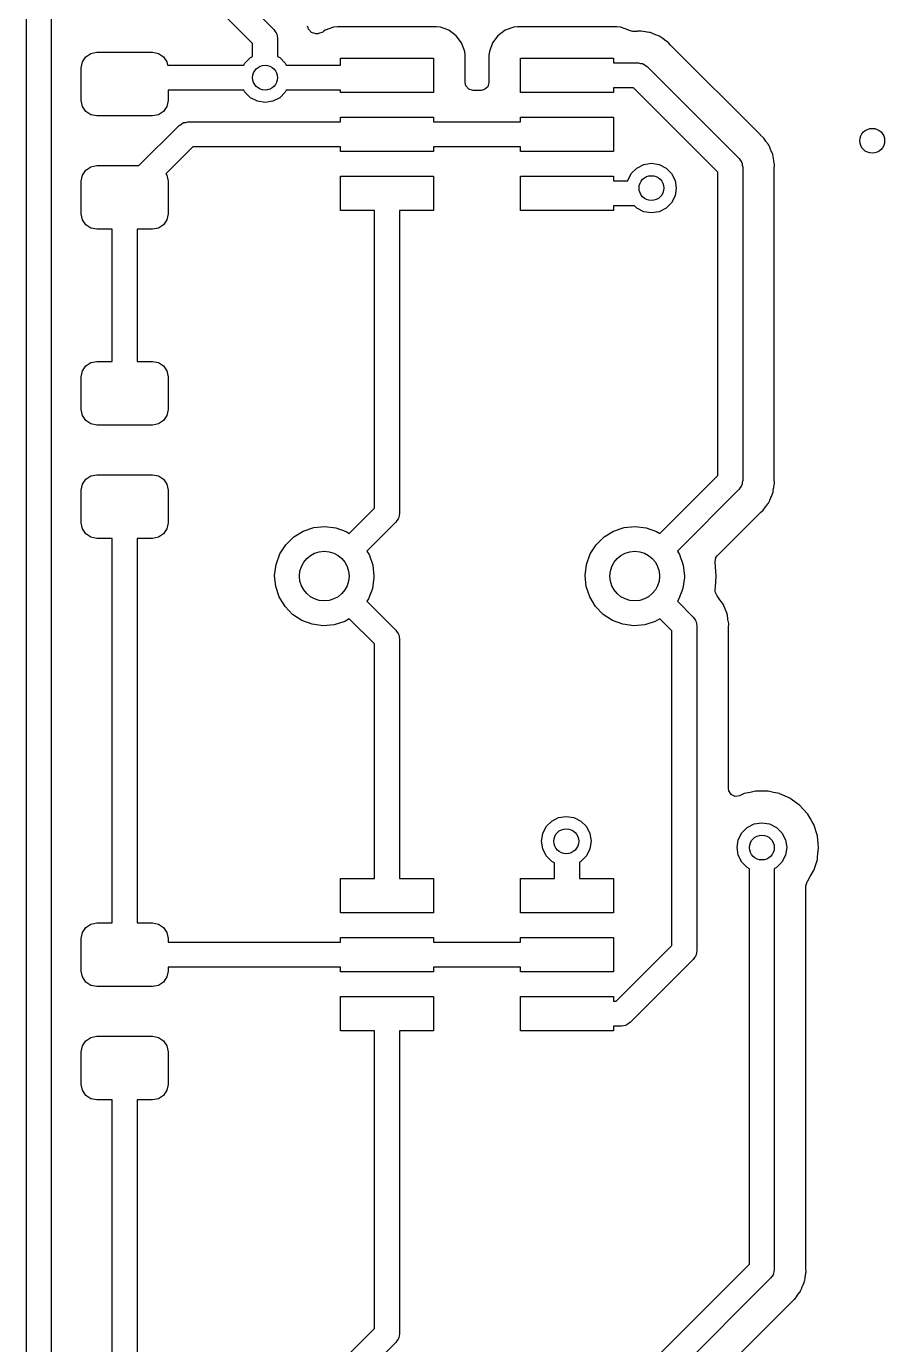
# Model space of a CAD drawing. Extents: x 61 to 228, y -146 to -45.
# Drawn here: x 188.31 to 202.13, y -86.69 to -65.47 of the extents above; entities that cross this region are included whole.
import ezdxf

# ---------------------------------------------------------------- set-up
doc = ezdxf.new("R2010")
doc.units = 0
doc.layers.add('BLACK', color=7, linetype='CONTINUOUS')

msp = doc.modelspace()

# ---------------------------------------------------------------- linework, layer by layer
at = {"layer": 'BLACK', "linetype": 'CONTINUOUS'}
for p, q in [((189.868, -63.0931), (192.293, -65.5178)), ((191.951, -65.7418), (189.585, -63.376)), ((188.306, -88.3466), (188.306, -64.387)), ((188.706, -64.387), (188.706, -88.4298)), ((192.293, -65.5178), (192.31, -65.5461)), ((192.31, -65.5461), (192.331, -65.5723)), ((192.331, -65.5723), (192.334, -65.5835)), ((192.841, -65.479), (192.836, -65.4627)), ((192.841, -65.4817), (192.841, -65.479)), ((192.844, -65.4888), (192.841, -65.4817)), ((192.845, -65.4933), (192.844, -65.4888)), ((192.851, -65.5118), (192.845, -65.4933)), ((192.898, -65.5655), (192.851, -65.5118)), ((192.966, -65.5855), (192.898, -65.5655)), ((193.079, -65.5603), (193.013, -65.5852)), ((193.091, -65.5514), (193.079, -65.5603)), ((193.119, -65.5309), (193.091, -65.5514)), ((193.255, -65.4798), (193.119, -65.5309)), ((193.317, -65.473), (193.255, -65.4798)), ((194.914, -65.473), (193.317, -65.473)), ((194.976, -65.4798), (194.914, -65.473)), ((195.112, -65.5309), (194.976, -65.4798)), ((195.229, -65.6182), (195.112, -65.5309)), ((196.019, -65.5309), (195.902, -65.6182)), ((196.155, -65.4798), (196.019, -65.5309)), ((196.217, -65.473), (196.155, -65.4798)), ((197.814, -65.473), (196.217, -65.473)), ((197.876, -65.4798), (197.814, -65.473)), ((198.012, -65.5309), (197.876, -65.4798)), ((198.015, -65.5332), (198.012, -65.5309)), ((198.073, -65.548), (198.015, -65.5332)), ((198.141, -65.548), (198.073, -65.548)), ((198.148, -65.5478), (198.141, -65.548)), ((198.203, -65.5446), (198.148, -65.5478)), ((198.21, -65.5442), (198.203, -65.5446)), ((198.203, -65.5446), (198.203, -65.5446)), ((198.273, -65.5558), (198.21, -65.5442)), ((198.28, -65.5569), (198.273, -65.5558)), ((198.306, -65.5603), (198.28, -65.5569)), ((198.335, -65.5642), (198.306, -65.5603)), ((198.343, -65.5652), (198.335, -65.5642)), ((198.335, -65.5642), (198.335, -65.5642)), ((198.35, -65.568), (198.343, -65.5652)), ((198.353, -65.5686), (198.35, -65.568)), ((198.369, -65.5733), (198.353, -65.5686)), ((198.371, -65.5741), (198.369, -65.5733)), ((198.379, -65.5755), (198.371, -65.5741)), ((198.437, -65.6017), (198.379, -65.5755)), ((191.951, -65.9525), (191.951, -65.7418)), ((192.334, -65.5835), (192.34, -65.5932)), ((192.34, -65.5932), (192.344, -65.6264)), ((192.344, -65.6264), (192.351, -65.659)), ((192.351, -65.659), (192.351, -65.9525)), ((193.004, -65.5855), (192.966, -65.5855)), ((193.013, -65.5852), (193.004, -65.5855)), ((195.316, -65.7348), (195.229, -65.6182)), ((195.367, -65.8712), (195.316, -65.7348)), ((195.815, -65.7348), (195.764, -65.8712)), ((195.902, -65.6182), (195.815, -65.7348)), ((198.443, -65.6043), (198.437, -65.6017)), ((198.496, -65.6247), (198.443, -65.6043)), ((198.503, -65.6275), (198.496, -65.6247)), ((198.496, -65.6247), (198.496, -65.6247)), ((198.509, -65.6319), (198.503, -65.6275)), ((198.511, -65.6331), (198.509, -65.6319)), ((198.526, -65.6415), (198.511, -65.6331)), ((198.528, -65.6429), (198.526, -65.6415)), ((198.535, -65.646), (198.528, -65.6429)), ((198.541, -65.6507), (198.535, -65.646)), ((198.585, -65.6854), (198.541, -65.6507)), ((198.591, -65.6894), (198.585, -65.6854)), ((198.643, -65.7261), (198.591, -65.6894)), ((198.651, -65.7348), (198.643, -65.7261)), ((198.681, -65.7697), (198.651, -65.7348)), ((198.687, -65.776), (198.681, -65.7697)), ((200.128, -67.2167), (198.687, -65.776)), ((189.209, -66.0393), (189.264, -65.9582)), ((189.264, -65.9582), (189.345, -65.904)), ((189.345, -65.904), (189.44, -65.885)), ((189.44, -65.885), (190.34, -65.885)), ((190.34, -65.885), (190.436, -65.904)), ((190.436, -65.904), (190.517, -65.9582)), ((190.517, -65.9582), (190.571, -66.0393)), ((191.827, -66.0589), (191.916, -65.9704)), ((191.916, -65.9704), (191.951, -65.9525)), ((192.351, -65.9525), (192.386, -65.9704)), ((192.386, -65.9704), (192.475, -66.0589)), ((193.365, -66.094), (193.365, -65.9815)), ((193.365, -65.9815), (194.865, -65.9815)), ((194.865, -65.9815), (194.865, -66.5315)), ((195.374, -65.9334), (195.367, -65.8712)), ((195.374, -66.372), (195.374, -65.9334)), ((195.764, -65.8712), (195.757, -65.9334)), ((195.757, -65.9334), (195.757, -66.372)), ((196.265, -66.5315), (196.265, -65.9815)), ((196.265, -65.9815), (197.765, -65.9815)), ((197.765, -65.9815), (197.765, -66.0565)), ((189.19, -66.135), (189.209, -66.0393)), ((189.19, -66.66), (189.19, -66.135)), ((190.571, -66.0393), (190.582, -66.094)), ((190.582, -66.094), (191.81, -66.094)), ((191.81, -66.094), (191.827, -66.0589)), ((192.475, -66.0589), (192.492, -66.094)), ((192.492, -66.094), (193.365, -66.094)), ((197.765, -66.0565), (198.166, -66.0565)), ((198.166, -66.0565), (198.198, -66.064)), ((198.198, -66.064), (198.232, -66.0677)), ((198.232, -66.0677), (198.241, -66.0739)), ((198.241, -66.0739), (198.252, -66.0764)), ((198.252, -66.0764), (198.279, -66.0973)), ((198.279, -66.0973), (198.307, -66.1151)), ((198.307, -66.1151), (199.786, -67.5939)), ((195.385, -66.4243), (195.374, -66.372)), ((195.432, -66.478), (195.385, -66.4243)), ((195.757, -66.372), (195.737, -66.4401)), ((191.81, -66.494), (190.59, -66.494)), ((190.59, -66.494), (190.59, -66.66)), ((191.827, -66.5291), (191.81, -66.494)), ((191.916, -66.6176), (191.827, -66.5291)), ((192.027, -66.6744), (191.916, -66.6176)), ((192.386, -66.6176), (192.275, -66.6744)), ((192.475, -66.5291), (192.386, -66.6176)), ((192.492, -66.494), (192.475, -66.5291)), ((193.365, -66.494), (192.492, -66.494)), ((193.365, -66.5315), (193.365, -66.494)), ((194.865, -66.5315), (193.365, -66.5315)), ((195.5, -66.498), (195.432, -66.478)), ((195.631, -66.498), (195.5, -66.498)), ((195.683, -66.4866), (195.631, -66.498)), ((195.737, -66.4401), (195.683, -66.4866)), ((197.765, -66.5315), (196.265, -66.5315)), ((198.083, -66.4565), (197.765, -66.4565)), ((197.765, -66.4565), (197.765, -66.5315)), ((199.444, -67.8179), (198.083, -66.4565)), ((189.209, -66.7557), (189.19, -66.66)), ((189.264, -66.8368), (189.209, -66.7557)), ((189.345, -66.891), (189.264, -66.8368)), ((190.517, -66.8368), (190.436, -66.891)), ((190.571, -66.7557), (190.517, -66.8368)), ((190.59, -66.66), (190.571, -66.7557)), ((192.151, -66.694), (192.027, -66.6744)), ((192.275, -66.6744), (192.151, -66.694)), ((189.44, -66.91), (189.345, -66.891)), ((190.34, -66.91), (189.44, -66.91)), ((190.12, -67.71), (190.765, -67.0648)), ((190.436, -66.891), (190.34, -66.91)), ((190.765, -67.0648), (190.794, -67.0471)), ((190.794, -67.0471), (190.82, -67.0263)), ((190.82, -67.0263), (190.831, -67.0237)), ((190.831, -67.0237), (190.841, -67.0176)), ((190.841, -67.0176), (190.874, -67.0139)), ((190.874, -67.0139), (190.906, -67.0065)), ((190.906, -67.0065), (193.365, -67.0065)), ((193.365, -67.0065), (193.365, -66.9315)), ((193.365, -66.9315), (194.865, -66.9315)), ((194.865, -66.9315), (194.865, -67.0065)), ((194.865, -67.0065), (196.265, -67.0065)), ((196.265, -67.0065), (196.265, -66.9315)), ((196.265, -66.9315), (197.765, -66.9315)), ((197.765, -66.9315), (197.765, -67.4815)), ((200.133, -67.2217), (200.128, -67.2167)), ((200.179, -67.2631), (200.133, -67.2217)), ((200.184, -67.2694), (200.179, -67.2631)), ((200.216, -67.3158), (200.184, -67.2694)), ((200.184, -67.2694), (200.184, -67.2694)), ((190.989, -67.4065), (190.555, -67.8404)), ((193.365, -67.4065), (190.989, -67.4065)), ((193.365, -67.4815), (193.365, -67.4065)), ((194.865, -67.4815), (193.365, -67.4815)), ((196.265, -67.4065), (194.865, -67.4065)), ((194.865, -67.4065), (194.865, -67.4815)), ((196.265, -67.4815), (196.265, -67.4065)), ((197.765, -67.4815), (196.265, -67.4815)), ((200.219, -67.3211), (200.216, -67.3158)), ((200.258, -67.3718), (200.219, -67.3211)), ((200.261, -67.3787), (200.258, -67.3718)), ((200.263, -67.381), (200.261, -67.3787)), ((200.271, -67.3958), (200.263, -67.381)), ((200.272, -67.3982), (200.271, -67.3958)), ((200.276, -67.4044), (200.272, -67.3982)), ((200.279, -67.4116), (200.276, -67.4044)), ((200.299, -67.4642), (200.279, -67.4116)), ((200.279, -67.4116), (200.279, -67.4116)), ((200.302, -67.4703), (200.299, -67.4642)), ((200.327, -67.5288), (200.302, -67.4703)), ((198.139, -67.7484), (198.25, -67.6916)), ((198.25, -67.6916), (198.374, -67.672)), ((198.374, -67.672), (198.498, -67.6916)), ((198.498, -67.6916), (198.609, -67.7484)), ((199.786, -67.5939), (199.803, -67.6222)), ((199.803, -67.6222), (199.824, -67.6484)), ((199.824, -67.6484), (199.827, -67.6596)), ((199.827, -67.6596), (199.833, -67.6693)), ((199.833, -67.6693), (199.837, -67.7025)), ((199.837, -67.7025), (199.844, -67.7351)), ((200.329, -67.5363), (200.327, -67.5288)), ((200.329, -67.5388), (200.329, -67.5363)), ((200.334, -67.5551), (200.329, -67.5388)), ((200.334, -67.5578), (200.334, -67.5551)), ((200.337, -67.5649), (200.334, -67.5578)), ((200.345, -67.6283), (200.337, -67.5649)), ((200.346, -67.6348), (200.345, -67.6283)), ((200.357, -67.6977), (200.346, -67.6348)), ((200.353, -67.7554), (200.356, -67.7053)), ((200.356, -67.7053), (200.357, -67.6977)), ((200.356, -67.7053), (200.356, -67.7053)), ((189.19, -67.96), (189.209, -67.8643)), ((189.209, -67.8643), (189.264, -67.7832)), ((189.264, -67.7832), (189.345, -67.729)), ((189.345, -67.729), (189.44, -67.71)), ((189.44, -67.71), (190.12, -67.71)), ((190.555, -67.8404), (190.571, -67.8643)), ((190.571, -67.8643), (190.59, -67.96)), ((193.365, -68.4315), (193.365, -67.8815)), ((193.365, -67.8815), (194.865, -67.8815)), ((194.865, -67.8815), (194.865, -68.4315)), ((196.265, -68.4315), (196.265, -67.8815)), ((196.265, -67.8815), (197.765, -67.8815)), ((197.765, -67.8815), (197.765, -67.9565)), ((197.994, -67.9484), (198.05, -67.8369)), ((198.05, -67.8369), (198.139, -67.7484)), ((198.609, -67.7484), (198.698, -67.8369)), ((198.698, -67.8369), (198.754, -67.9484)), ((199.444, -72.6971), (199.444, -67.8179)), ((199.844, -67.7351), (199.844, -72.7802)), ((200.352, -67.764), (200.353, -67.7554)), ((200.352, -72.7553), (200.352, -67.764)), ((189.19, -68.485), (189.19, -67.96)), ((190.59, -67.96), (190.59, -68.485)), ((197.765, -67.9565), (197.992, -67.9565)), ((197.992, -67.9565), (197.994, -67.9484)), ((198.754, -67.9484), (198.774, -68.072)), ((198.774, -68.072), (198.754, -68.1956)), ((198.698, -68.3071), (198.609, -68.3956)), ((198.754, -68.1956), (198.698, -68.3071)), ((189.209, -68.5807), (189.19, -68.485)), ((190.59, -68.485), (190.571, -68.5807)), ((193.915, -68.4315), (193.365, -68.4315)), ((193.915, -73.2257), (193.915, -68.4315)), ((194.865, -68.4315), (194.315, -68.4315)), ((194.315, -68.4315), (194.315, -73.3088)), ((197.765, -68.4315), (196.265, -68.4315)), ((198.1, -68.3565), (197.765, -68.3565)), ((197.765, -68.3565), (197.765, -68.4315)), ((198.139, -68.3956), (198.1, -68.3565)), ((198.25, -68.4524), (198.139, -68.3956)), ((198.374, -68.472), (198.25, -68.4524)), ((198.498, -68.4524), (198.374, -68.472)), ((198.609, -68.3956), (198.498, -68.4524)), ((189.264, -68.6618), (189.209, -68.5807)), ((189.345, -68.716), (189.264, -68.6618)), ((189.44, -68.735), (189.345, -68.716)), ((189.69, -68.735), (189.44, -68.735)), ((189.69, -70.8615), (189.69, -68.735)), ((190.34, -68.735), (190.09, -68.735)), ((190.09, -68.735), (190.09, -70.8615)), ((190.436, -68.716), (190.34, -68.735)), ((190.517, -68.6618), (190.436, -68.716)), ((190.571, -68.5807), (190.517, -68.6618)), ((189.264, -70.9347), (189.345, -70.8805)), ((189.345, -70.8805), (189.44, -70.8615)), ((189.44, -70.8615), (189.69, -70.8615)), ((190.09, -70.8615), (190.34, -70.8615)), ((190.34, -70.8615), (190.436, -70.8805)), ((190.436, -70.8805), (190.517, -70.9347)), ((189.19, -71.1115), (189.209, -71.0158)), ((189.209, -71.0158), (189.264, -70.9347)), ((190.517, -70.9347), (190.571, -71.0158)), ((190.571, -71.0158), (190.59, -71.1115)), ((189.19, -71.6365), (189.19, -71.1115)), ((190.59, -71.1115), (190.59, -71.6365)), ((189.209, -71.7322), (189.19, -71.6365)), ((189.264, -71.8133), (189.209, -71.7322)), ((190.571, -71.7322), (190.517, -71.8133)), ((190.59, -71.6365), (190.571, -71.7322)), ((189.345, -71.8675), (189.264, -71.8133)), ((189.44, -71.8865), (189.345, -71.8675)), ((190.34, -71.8865), (189.44, -71.8865)), ((190.436, -71.8675), (190.34, -71.8865)), ((190.517, -71.8133), (190.436, -71.8675)), ((189.209, -72.8408), (189.264, -72.7597)), ((189.264, -72.7597), (189.345, -72.7055)), ((189.345, -72.7055), (189.44, -72.6865)), ((189.44, -72.6865), (190.34, -72.6865)), ((190.34, -72.6865), (190.436, -72.7055)), ((190.436, -72.7055), (190.517, -72.7597)), ((190.517, -72.7597), (190.571, -72.8408)), ((198.508, -73.6327), (199.444, -72.6971)), ((199.844, -72.7802), (199.837, -72.8128)), ((200.353, -72.7625), (200.352, -72.7553)), ((200.356, -72.8247), (200.353, -72.7625)), ((189.19, -72.9365), (189.209, -72.8408)), ((189.19, -73.4615), (189.19, -72.9365)), ((190.571, -72.8408), (190.59, -72.9365)), ((190.59, -72.9365), (190.59, -73.4615)), ((199.785, -72.9213), (198.791, -73.9156)), ((199.803, -72.893), (199.785, -72.9213)), ((199.824, -72.8669), (199.803, -72.893)), ((199.827, -72.8557), (199.824, -72.8669)), ((199.833, -72.846), (199.827, -72.8557)), ((199.837, -72.8128), (199.833, -72.846)), ((200.305, -73.0384), (200.325, -72.9933)), ((200.325, -72.9933), (200.326, -72.9859)), ((200.326, -72.9859), (200.327, -72.9833)), ((200.327, -72.9833), (200.332, -72.9671)), ((200.332, -72.9671), (200.333, -72.9645)), ((200.333, -72.9645), (200.335, -72.9574)), ((200.335, -72.9574), (200.337, -72.9478)), ((200.337, -72.9478), (200.342, -72.9066)), ((200.342, -72.9066), (200.344, -72.894)), ((200.344, -72.894), (200.345, -72.8875)), ((200.345, -72.8861), (200.356, -72.8247)), ((200.345, -72.8875), (200.345, -72.8861)), ((200.174, -73.2575), (200.211, -73.2052)), ((200.211, -73.2052), (200.215, -73.1999)), ((200.215, -73.1999), (200.25, -73.1556)), ((200.25, -73.1556), (200.254, -73.1496)), ((200.254, -73.1496), (200.258, -73.1427)), ((200.258, -73.1427), (200.259, -73.1404)), ((200.259, -73.1404), (200.267, -73.1257)), ((200.267, -73.1257), (200.269, -73.1234)), ((200.269, -73.1234), (200.273, -73.1172)), ((200.273, -73.1172), (200.281, -73.0962)), ((200.281, -73.0962), (200.296, -73.0576)), ((200.296, -73.0576), (200.299, -73.0515)), ((200.299, -73.0515), (200.305, -73.0384)), ((193.508, -73.6327), (193.915, -73.2257)), ((194.275, -73.4216), (194.257, -73.4499)), ((194.295, -73.3955), (194.275, -73.4216)), ((194.298, -73.3843), (194.295, -73.3955)), ((194.304, -73.3746), (194.298, -73.3843)), ((194.308, -73.3414), (194.304, -73.3746)), ((194.315, -73.3088), (194.308, -73.3414)), ((199.435, -73.9905), (200.125, -73.3013)), ((200.125, -73.3013), (200.131, -73.2955)), ((200.131, -73.2955), (200.136, -73.2911)), ((200.136, -73.2911), (200.174, -73.2575)), ((189.209, -73.5572), (189.19, -73.4615)), ((189.264, -73.6383), (189.209, -73.5572)), ((189.345, -73.6925), (189.264, -73.6383)), ((190.517, -73.6383), (190.436, -73.6925)), ((190.571, -73.5572), (190.517, -73.6383)), ((190.59, -73.4615), (190.571, -73.5572)), ((192.613, -73.6881), (192.765, -73.5946)), ((192.765, -73.5946), (192.934, -73.5372)), ((192.934, -73.5372), (193.111, -73.5185)), ((193.111, -73.5185), (193.288, -73.5396)), ((193.288, -73.5396), (193.456, -73.5995)), ((193.456, -73.5995), (193.508, -73.6327)), ((194.257, -73.4499), (193.791, -73.9156)), ((197.613, -73.6881), (197.765, -73.5946)), ((197.765, -73.5946), (197.934, -73.5372)), ((197.934, -73.5372), (198.111, -73.5185)), ((198.111, -73.5185), (198.288, -73.5396)), ((198.288, -73.5396), (198.456, -73.5995)), ((198.456, -73.5995), (198.508, -73.6327)), ((189.44, -73.7115), (189.345, -73.6925)), ((189.69, -73.7115), (189.44, -73.7115)), ((189.69, -79.902), (189.69, -73.7115)), ((190.34, -73.7115), (190.09, -73.7115)), ((190.09, -73.7115), (190.09, -79.902)), ((190.436, -73.6925), (190.34, -73.7115)), ((192.389, -73.9628), (192.485, -73.8129)), ((192.485, -73.8129), (192.613, -73.6881)), ((197.389, -73.9628), (197.485, -73.8129)), ((197.485, -73.8129), (197.613, -73.6881)), ((192.328, -74.1304), (192.389, -73.9628)), ((193.791, -73.9156), (193.827, -73.9728)), ((193.827, -73.9728), (193.886, -74.1413)), ((197.328, -74.1304), (197.389, -73.9628)), ((198.791, -73.9156), (198.827, -73.9728)), ((198.827, -73.9728), (198.886, -74.1413)), ((199.399, -74.0906), (199.413, -74.021)), ((199.413, -74.021), (199.435, -73.9905)), ((192.305, -74.3073), (192.328, -74.1304)), ((193.886, -74.1413), (193.905, -74.3185)), ((197.305, -74.3073), (197.328, -74.1304)), ((198.886, -74.1413), (198.905, -74.3185)), ((199.419, -74.3185), (199.399, -74.0906)), ((192.323, -74.4848), (192.305, -74.3073)), ((192.379, -74.6541), (192.323, -74.4848)), ((193.905, -74.3408), (193.88, -74.5175)), ((193.905, -74.3185), (193.905, -74.3408)), ((197.323, -74.4848), (197.305, -74.3073)), ((197.379, -74.6541), (197.323, -74.4848)), ((198.905, -74.3408), (198.88, -74.5175)), ((198.905, -74.3185), (198.905, -74.3408)), ((199.399, -74.5418), (199.403, -74.4969)), ((199.403, -74.4969), (199.419, -74.3185)), ((192.472, -74.8066), (192.379, -74.6541)), ((193.817, -74.6842), (193.792, -74.722)), ((193.88, -74.5175), (193.817, -74.6842)), ((197.472, -74.8066), (197.379, -74.6541)), ((198.817, -74.6842), (198.792, -74.722)), ((198.88, -74.5175), (198.817, -74.6842)), ((199.4, -74.5718), (199.399, -74.5418)), ((199.43, -74.6361), (199.4, -74.5718)), ((199.435, -74.6415), (199.43, -74.6361)), ((199.441, -74.6465), (199.435, -74.6415)), ((199.445, -74.6528), (199.441, -74.6465)), ((199.477, -74.6992), (199.445, -74.6528)), ((199.445, -74.6528), (199.445, -74.6528)), ((199.481, -74.7045), (199.477, -74.6992)), ((199.515, -74.7492), (199.481, -74.7045)), ((192.595, -74.9349), (192.472, -74.8066)), ((193.792, -74.722), (194.257, -75.1873)), ((197.595, -74.9349), (197.472, -74.8066)), ((198.792, -74.722), (199.047, -74.9773)), ((199.52, -74.7552), (199.515, -74.7492)), ((199.515, -74.7492), (199.515, -74.7492)), ((199.523, -74.7622), (199.52, -74.7552)), ((199.524, -74.7644), (199.523, -74.7622)), ((199.532, -74.7792), (199.524, -74.7644)), ((199.534, -74.7816), (199.532, -74.7792)), ((199.538, -74.7878), (199.534, -74.7816)), ((199.541, -74.795), (199.538, -74.7878)), ((199.56, -74.8476), (199.541, -74.795)), ((199.541, -74.795), (199.541, -74.795)), ((199.563, -74.8537), (199.56, -74.8476)), ((199.567, -74.8628), (199.563, -74.8537)), ((199.589, -74.9122), (199.567, -74.8628)), ((199.59, -74.9197), (199.589, -74.9122)), ((199.591, -74.9223), (199.59, -74.9197)), ((192.745, -75.0326), (192.595, -74.9349)), ((192.912, -75.0947), (192.745, -75.0326)), ((193.089, -75.1183), (192.912, -75.0947)), ((193.266, -75.1022), (193.089, -75.1183)), ((193.436, -75.047), (193.266, -75.1022)), ((193.508, -75.004), (193.436, -75.047)), ((193.915, -75.4113), (193.508, -75.004)), ((197.745, -75.0326), (197.595, -74.9349)), ((197.912, -75.0947), (197.745, -75.0326)), ((198.089, -75.1183), (197.912, -75.0947)), ((198.266, -75.1022), (198.089, -75.1183)), ((198.436, -75.047), (198.266, -75.1022)), ((198.508, -75.004), (198.436, -75.047)), ((198.705, -75.2013), (198.508, -75.004)), ((199.047, -74.9773), (199.065, -75.0056)), ((199.065, -75.0056), (199.086, -75.0318)), ((199.086, -75.0318), (199.088, -75.043)), ((199.088, -75.043), (199.094, -75.0527)), ((199.094, -75.0527), (199.098, -75.0859)), ((199.098, -75.0859), (199.105, -75.1185)), ((199.105, -75.1185), (199.105, -80.3489)), ((199.595, -74.9386), (199.591, -74.9223)), ((199.596, -74.9411), (199.595, -74.9386)), ((199.599, -74.9483), (199.596, -74.9411)), ((199.605, -75.005), (199.599, -74.9483)), ((199.606, -75.0117), (199.605, -75.005)), ((199.607, -75.0182), (199.606, -75.0117)), ((199.618, -75.0811), (199.607, -75.0182)), ((199.614, -75.1388), (199.618, -75.0887)), ((199.618, -75.0887), (199.618, -75.0811)), ((199.618, -75.0887), (199.618, -75.0887)), ((194.257, -75.1873), (194.275, -75.2156)), ((194.275, -75.2156), (194.296, -75.2418)), ((194.296, -75.2418), (194.298, -75.253)), ((194.298, -75.253), (194.304, -75.2627)), ((194.304, -75.2627), (194.308, -75.2959)), ((194.308, -75.2959), (194.315, -75.3285)), ((194.315, -75.3285), (194.315, -79.1895)), ((198.705, -80.2657), (198.705, -75.2013)), ((199.614, -75.1474), (199.614, -75.1388)), ((199.614, -77.7403), (199.614, -75.1474)), ((193.915, -79.1895), (193.915, -75.4113)), ((199.619, -77.7746), (199.614, -77.7403)), ((199.656, -77.8347), (199.619, -77.7746)), ((199.721, -77.8648), (199.656, -77.8347)), ((199.791, -77.8554), (199.721, -77.8648)), ((199.87, -77.8204), (199.791, -77.8554)), ((199.964, -77.8004), (199.87, -77.8204)), ((200.05, -77.7821), (199.964, -77.8004)), ((200.057, -77.7807), (200.05, -77.7821)), ((200.05, -77.7821), (200.05, -77.7821)), ((200.247, -77.7807), (200.057, -77.7807)), ((200.254, -77.7821), (200.247, -77.7807)), ((200.34, -77.8004), (200.254, -77.7821)), ((200.254, -77.7821), (200.254, -77.7821)), ((200.434, -77.8204), (200.34, -77.8004)), ((200.44, -77.8231), (200.434, -77.8204)), ((200.603, -77.8954), (200.44, -77.8231)), ((200.44, -77.8231), (200.44, -77.8231)), ((200.609, -77.8981), (200.603, -77.8954)), ((200.603, -77.8954), (200.603, -77.8954)), ((200.614, -77.902), (200.609, -77.8981)), ((200.626, -77.9108), (200.614, -77.902)), ((200.614, -77.902), (200.614, -77.902)), ((200.763, -78.0103), (200.626, -77.9108)), ((200.768, -78.0152), (200.763, -78.0103)), ((200.882, -78.1418), (200.768, -78.0152)), ((200.768, -78.0152), (200.768, -78.0152)), ((196.679, -78.3525), (196.767, -78.264)), ((196.767, -78.264), (196.879, -78.2072)), ((196.879, -78.2072), (197.002, -78.1876)), ((197.002, -78.1876), (197.126, -78.2072)), ((197.126, -78.2072), (197.238, -78.264)), ((197.238, -78.264), (197.326, -78.3525)), ((199.917, -78.3656), (200.028, -78.3088)), ((200.028, -78.3088), (200.152, -78.2892)), ((200.152, -78.2892), (200.276, -78.3088)), ((200.276, -78.3088), (200.387, -78.3656)), ((200.891, -78.1523), (200.882, -78.1418)), ((200.928, -78.216), (200.891, -78.1523)), ((200.961, -78.2736), (200.928, -78.216)), ((200.987, -78.3176), (200.961, -78.2736)), ((201.046, -78.4993), (200.987, -78.3176)), ((196.602, -78.5876), (196.622, -78.464)), ((196.622, -78.464), (196.679, -78.3525)), ((197.326, -78.3525), (197.383, -78.464)), ((197.383, -78.464), (197.402, -78.5876)), ((199.772, -78.5656), (199.828, -78.4541)), ((199.828, -78.4541), (199.917, -78.3656)), ((200.387, -78.3656), (200.476, -78.4541)), ((200.476, -78.4541), (200.532, -78.5656)), ((201.046, -78.5058), (201.046, -78.4993)), ((201.059, -78.6263), (201.046, -78.5058)), ((201.046, -78.5058), (201.046, -78.5058)), ((196.622, -78.7112), (196.602, -78.5876)), ((196.679, -78.8227), (196.622, -78.7112)), ((197.383, -78.7112), (197.326, -78.8227)), ((197.402, -78.5876), (197.383, -78.7112)), ((199.752, -78.6892), (199.772, -78.5656)), ((199.772, -78.8128), (199.752, -78.6892)), ((200.532, -78.5656), (200.552, -78.6892)), ((200.552, -78.6892), (200.532, -78.8128)), ((201.05, -78.8383), (201.065, -78.6958)), ((201.066, -78.6892), (201.059, -78.6263)), ((201.065, -78.6958), (201.066, -78.6892)), ((196.767, -78.9112), (196.679, -78.8227)), ((196.815, -78.9357), (196.767, -78.9112)), ((196.815, -79.1895), (196.815, -78.9357)), ((197.238, -78.9112), (197.215, -78.9225)), ((197.215, -78.9225), (197.215, -79.1895)), ((197.326, -78.8227), (197.238, -78.9112)), ((199.828, -78.9243), (199.772, -78.8128)), ((199.917, -79.0128), (199.828, -78.9243)), ((200.476, -78.9243), (200.387, -79.0128)), ((200.532, -78.8128), (200.476, -78.9243)), ((200.987, -79.0608), (201.046, -78.8791)), ((201.046, -78.8791), (201.05, -78.8383)), ((199.952, -79.0307), (199.917, -79.0128)), ((199.952, -85.3971), (199.952, -79.0307)), ((200.387, -79.0128), (200.352, -79.0307)), ((200.352, -79.0307), (200.352, -85.4802)), ((200.891, -79.2261), (200.931, -79.1573)), ((200.931, -79.1573), (200.983, -79.0665)), ((200.983, -79.0665), (200.987, -79.0608)), ((200.983, -79.0665), (200.983, -79.0665)), ((193.365, -79.7395), (193.365, -79.1895)), ((193.365, -79.1895), (193.915, -79.1895)), ((194.315, -79.1895), (194.865, -79.1895)), ((194.865, -79.1895), (194.865, -79.7395)), ((196.265, -79.7395), (196.265, -79.1895)), ((196.265, -79.1895), (196.815, -79.1895)), ((197.215, -79.1895), (197.765, -79.1895)), ((197.765, -79.1895), (197.765, -79.7395)), ((200.861, -79.3079), (200.881, -79.2398)), ((200.861, -85.4553), (200.861, -79.3079)), ((200.881, -79.2398), (200.885, -79.2339)), ((200.885, -79.2339), (200.887, -79.2311)), ((200.887, -79.2311), (200.891, -79.2261)), ((194.865, -79.7395), (193.365, -79.7395)), ((197.765, -79.7395), (196.265, -79.7395)), ((189.209, -80.0563), (189.264, -79.9752)), ((189.264, -79.9752), (189.345, -79.921)), ((189.345, -79.921), (189.44, -79.902)), ((189.44, -79.902), (189.69, -79.902)), ((190.09, -79.902), (190.34, -79.902)), ((190.34, -79.902), (190.436, -79.921)), ((190.436, -79.921), (190.517, -79.9752)), ((190.517, -79.9752), (190.571, -80.0563)), ((189.19, -80.152), (189.209, -80.0563)), ((189.19, -80.677), (189.19, -80.152)), ((190.571, -80.0563), (190.59, -80.152)), ((190.59, -80.152), (190.59, -80.2145)), ((190.59, -80.2145), (193.365, -80.2145)), ((193.365, -80.2145), (193.365, -80.1395)), ((193.365, -80.1395), (194.865, -80.1395)), ((194.865, -80.1395), (194.865, -80.2145)), ((194.865, -80.2145), (196.265, -80.2145)), ((196.265, -80.2145), (196.265, -80.1395)), ((196.265, -80.1395), (197.765, -80.1395)), ((197.765, -80.1395), (197.765, -80.6895)), ((197.807, -81.1645), (198.705, -80.2657)), ((199.085, -80.4356), (199.065, -80.4617)), ((199.088, -80.4244), (199.085, -80.4356)), ((199.094, -80.4146), (199.088, -80.4244)), ((199.098, -80.3814), (199.094, -80.4146)), ((199.105, -80.3489), (199.098, -80.3814)), ((193.365, -80.6145), (190.59, -80.6145)), ((190.59, -80.6145), (190.59, -80.677)), ((193.365, -80.6895), (193.365, -80.6145)), ((196.265, -80.6145), (194.865, -80.6145)), ((194.865, -80.6145), (194.865, -80.6895)), ((196.265, -80.6895), (196.265, -80.6145)), ((199.047, -80.4899), (198.031, -81.5062)), ((199.065, -80.4617), (199.047, -80.4899)), ((189.209, -80.7727), (189.19, -80.677)), ((189.264, -80.8538), (189.209, -80.7727)), ((189.345, -80.908), (189.264, -80.8538)), ((190.517, -80.8538), (190.436, -80.908)), ((190.571, -80.7727), (190.517, -80.8538)), ((190.59, -80.677), (190.571, -80.7727)), ((194.865, -80.6895), (193.365, -80.6895)), ((197.765, -80.6895), (196.265, -80.6895)), ((189.44, -80.927), (189.345, -80.908)), ((190.34, -80.927), (189.44, -80.927)), ((190.436, -80.908), (190.34, -80.927)), ((193.365, -81.6395), (193.365, -81.0895)), ((193.365, -81.0895), (194.865, -81.0895)), ((194.865, -81.0895), (194.865, -81.6395)), ((196.265, -81.6395), (196.265, -81.0895)), ((196.265, -81.0895), (197.765, -81.0895)), ((197.765, -81.0895), (197.765, -81.1645)), ((197.765, -81.1645), (197.807, -81.1645)), ((193.915, -81.6395), (193.365, -81.6395)), ((193.915, -86.4337), (193.915, -81.6395)), ((194.865, -81.6395), (194.315, -81.6395)), ((194.315, -81.6395), (194.315, -86.5168)), ((197.765, -81.6395), (196.265, -81.6395)), ((197.889, -81.5645), (197.765, -81.5645)), ((197.765, -81.5645), (197.765, -81.6395)), ((197.922, -81.5571), (197.889, -81.5645)), ((197.955, -81.5534), (197.922, -81.5571)), ((197.965, -81.5473), (197.955, -81.5534)), ((197.976, -81.5447), (197.965, -81.5473)), ((198.002, -81.5239), (197.976, -81.5447)), ((198.031, -81.5062), (198.002, -81.5239)), ((189.19, -81.977), (189.209, -81.8813)), ((189.209, -81.8813), (189.264, -81.8002)), ((189.264, -81.8002), (189.345, -81.746)), ((189.345, -81.746), (189.44, -81.727)), ((189.44, -81.727), (190.34, -81.727)), ((190.34, -81.727), (190.436, -81.746)), ((190.436, -81.746), (190.517, -81.8002)), ((190.517, -81.8002), (190.571, -81.8813)), ((190.571, -81.8813), (190.59, -81.977)), ((189.19, -82.502), (189.19, -81.977)), ((190.59, -81.977), (190.59, -82.502)), ((189.209, -82.5977), (189.19, -82.502)), ((190.59, -82.502), (190.571, -82.5977)), ((189.264, -82.6788), (189.209, -82.5977)), ((189.345, -82.733), (189.264, -82.6788)), ((189.44, -82.752), (189.345, -82.733)), ((189.69, -82.752), (189.44, -82.752)), ((189.69, -93.11), (189.69, -82.752)), ((190.34, -82.752), (190.09, -82.752)), ((190.09, -82.752), (190.09, -93.11)), ((190.436, -82.733), (190.34, -82.752)), ((190.517, -82.6788), (190.436, -82.733)), ((190.571, -82.5977), (190.517, -82.6788)), ((198.508, -86.8407), (199.952, -85.3971)), ((200.345, -85.5128), (200.341, -85.546)), ((200.352, -85.4802), (200.345, -85.5128)), ((200.853, -85.5875), (200.863, -85.5322)), ((200.861, -85.4625), (200.861, -85.4553)), ((200.864, -85.5247), (200.861, -85.4625)), ((200.863, -85.5322), (200.864, -85.5247)), ((200.293, -85.6213), (198.791, -87.1236)), ((200.311, -85.593), (200.293, -85.6213)), ((200.332, -85.5669), (200.311, -85.593)), ((200.335, -85.5557), (200.332, -85.5669)), ((200.341, -85.546), (200.335, -85.5557)), ((200.807, -85.7515), (200.816, -85.7314)), ((200.816, -85.7314), (200.833, -85.6933)), ((200.833, -85.6933), (200.834, -85.6859)), ((200.834, -85.6859), (200.835, -85.6833)), ((200.835, -85.6833), (200.84, -85.6671)), ((200.84, -85.6671), (200.841, -85.6645)), ((200.841, -85.6645), (200.843, -85.6574)), ((200.843, -85.6574), (200.849, -85.6165)), ((200.849, -85.6165), (200.852, -85.594)), ((200.852, -85.594), (200.853, -85.5875)), ((200.677, -85.9625), (200.682, -85.9575)), ((200.682, -85.9575), (200.719, -85.9052)), ((200.719, -85.9052), (200.723, -85.8999)), ((200.723, -85.8999), (200.762, -85.8496)), ((200.762, -85.8496), (200.766, -85.8427)), ((200.766, -85.8427), (200.767, -85.8404)), ((200.767, -85.8404), (200.775, -85.8257)), ((200.775, -85.8257), (200.777, -85.8234)), ((200.777, -85.8234), (200.781, -85.8172)), ((200.781, -85.8172), (200.794, -85.7836)), ((200.794, -85.7836), (200.804, -85.7576)), ((200.804, -85.7576), (200.807, -85.7515)), ((199.435, -87.1985), (200.633, -86.0013)), ((200.633, -86.0013), (200.639, -85.9955)), ((200.639, -85.9955), (200.677, -85.9625)), ((200.677, -85.9625), (200.677, -85.9625)), ((193.508, -86.8407), (193.915, -86.4337)), ((194.298, -86.5923), (194.295, -86.6035)), ((194.304, -86.5826), (194.298, -86.5923)), ((194.308, -86.5494), (194.304, -86.5826)), ((194.315, -86.5168), (194.308, -86.5494)), ((194.257, -86.6579), (193.791, -87.1236)), ((194.275, -86.6296), (194.257, -86.6579)), ((194.295, -86.6035), (194.275, -86.6296))]:
    msp.add_line(p, q, dxfattribs=at)
at = {"layer": 'BLACK'}
for centre, radius in [((192.151, -66.294), 0.2), ((201.93, -67.31), 0.2), ((198.374, -68.072), 0.2), ((193.105, -74.3185), 0.4), ((198.105, -74.3185), 0.4), ((197.002, -78.5876), 0.2), ((200.152, -78.6892), 0.2)]:
    msp.add_circle(centre, radius, dxfattribs=at)

doc.saveas('drawing.dxf')
